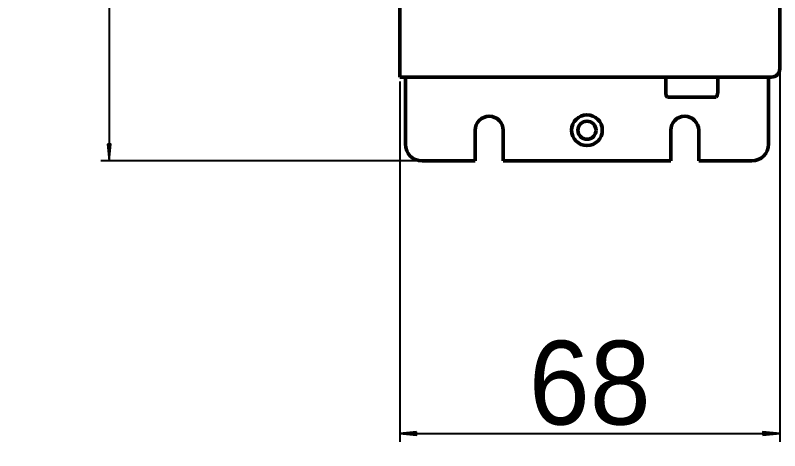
# Model space of a CAD drawing. Header units: millimetres. Extents: x 2117 to 4352, y 853 to 2102.
# Drawn here: x 2502.4 to 2639.3, y 1428.7 to 1506.6 of the extents above; entities that cross this region are included whole.
import ezdxf

# ---------------------------------------------------------------- set-up
doc = ezdxf.new("R2010")
doc.units = ezdxf.units.MM
doc.header["$LTSCALE"] = 1.8
doc.layers.add('외형선(ISO)', color=7, linetype='Continuous', lineweight=50)
doc.layers.add('치수(ISO)', color=7, linetype='Continuous', lineweight=25)
doc.styles.add('레이블 문자 (JIS)', font='')
doc.styles.get('레이블 문자 (JIS)').set_extended_font_data('Gulim')
doc.dimstyles.new('복사 대상기본값 (JIS)', dxfattribs={"dimscale": 1.5, "dimtxt": 3, "dimasz": 2, "dimexe": 1, "dimexo": 0.5, "dimgap": 0.8, "dimtad": 1, "dimdsep": 46, "dimtxsty": '레이블 문자 (JIS)', "dimblk": 'Filled-1', "dimcen": 0.09, "dimdle": 10, "dimclrd": 256, "dimclre": 256, "dimclrt": 256, "dimazin": 2, "dimtfac": 0.666667, "dimtmove": 0, "dimatfit": 3, "dimldrblk": 'OPEN', "dimfxl": 1, "dimtolj": 1, "dimtzin": 0, "dimlwd": -1, "dimlwe": -1, "dimarcsym": 0})

# ---------------------------------------------------------------- blocks, each defined once
blk = doc.blocks.new('Filled-1')
at = {"color": 0}
for p, q in [((0, 0), (-1, 0.1)), ((-1, 0.1), (-1, -0.1)), ((-1, 0), (0, 0)), ((-1, -0.1), (0, 0))]:
    blk.add_line(p, q, dxfattribs=at)
at = {"color": 0, "flags": 128}
blk.add_lwpolyline([(-1, -0.1), (0, 0), (-1, 0.1), (-1, -0.1)], dxfattribs=at)
at = {"color": 0}
blk.add_solid([(-1, -0.1), (0, 0), (-1, 0.1), (-1, -0.1)], dxfattribs=at)
blk = doc.blocks.new('*D608')
at = {"layer": 'Defpoints', "color": 0}
for p in [(2575.26, 1708.04), (2519.26, 1480.54), (2575.26, 1480.54)]:
    blk.add_point(p, dxfattribs=at)
at = {"layer": '치수(ISO)'}
for p, q in [((2574.51, 1708.04), (2517.76, 1708.04)), ((2519.26, 1705.04), (2519.26, 1483.54)), ((2574.51, 1480.54), (2517.76, 1480.54))]:
    blk.add_line(p, q, dxfattribs=at)
at = {"layer": '치수(ISO)', "linetype": 'ByBlock', "xscale": 3, "yscale": 3, "zscale": 3}
for p, rotation in [((2519.26, 1708.04), 90), ((2519.26, 1480.54), 270)]:
    blk.add_blockref('Filled-1', p, dxfattribs=dict(at, rotation=rotation))
at = {"layer": '치수(ISO)', "insert": (2502.66, 1594.29), "char_height": 15, "attachment_point": 2, "rotation": 90, "style": '레이블 문자 (JIS)'}
blk.add_mtext('\\A1;227.5', dxfattribs=at)
blk = doc.blocks.new('_Open')
at = {"color": 0, "linetype": 'ByBlock', "lineweight": -2}
for p, q in [((-1, 0.167), (0, 0)), ((-1, -0.167), (0, 0)), ((0, 0), (-1, 0))]:
    blk.add_line(p, q, dxfattribs=at)
blk = doc.blocks.new('*D609')
at = {"layer": 'Defpoints', "color": 0}
for p in [(2639.26, 1497.04), (2571.26, 1495.54), (2639.26, 1431.77)]:
    blk.add_point(p, dxfattribs=at)
at = {"layer": '치수(ISO)'}
for p, q in [((2639.26, 1496.29), (2639.26, 1430.27)), ((2571.26, 1494.79), (2571.26, 1430.27)), ((2574.26, 1431.77), (2636.26, 1431.77))]:
    blk.add_line(p, q, dxfattribs=at)
at = {"layer": '치수(ISO)', "linetype": 'ByBlock', "xscale": 3, "yscale": 3, "zscale": 3, "rotation": 180}
blk.add_blockref('Filled-1', (2571.26, 1431.77), dxfattribs=at)
at = {"layer": '치수(ISO)', "linetype": 'ByBlock', "xscale": 3, "yscale": 3, "zscale": 3}
blk.add_blockref('Filled-1', (2639.26, 1431.77), dxfattribs=at)
at = {"layer": '치수(ISO)', "insert": (2605.26, 1448.35), "char_height": 15, "attachment_point": 2, "style": '레이블 문자 (JIS)'}
blk.add_mtext('\\A1;68', dxfattribs=at)

msp = doc.modelspace()

# ---------------------------------------------------------------- linework, layer by layer
at = {"layer": '외형선(ISO)'}
for p, q in [((2571.263, 1495.543), (2571.263, 1693.043)), ((2639.263, 1525.543), (2639.263, 1497.043)), ((2571.263, 1495.543), (2573.263, 1495.543)), ((2572.263, 1494.543), (2572.263, 1495.543)), ((2637.763, 1495.543), (2573.263, 1495.543)), ((2618.851, 1492.774), (2618.851, 1495.543)), ((2628.172, 1492.774), (2628.172, 1495.543)), ((2637.263, 1494.543), (2637.263, 1495.543)), ((2572.263, 1483.543), (2572.263, 1494.543)), ((2637.263, 1483.543), (2637.263, 1494.543)), ((2619.155, 1491.949), (2622.375, 1491.949)), ((2625.601, 1491.949), (2622.375, 1491.949)), ((2625.601, 1491.949), (2627.868, 1491.949)), ((2584.763, 1480.543), (2584.763, 1486.043)), ((2589.763, 1486.043), (2589.763, 1480.543)), ((2619.763, 1480.543), (2619.763, 1486.043)), ((2624.763, 1486.043), (2624.763, 1480.543)), ((2575.263, 1480.543), (2584.763, 1480.543)), ((2589.763, 1480.543), (2619.763, 1480.543)), ((2624.763, 1480.543), (2634.263, 1480.543))]:
    msp.add_line(p, q, dxfattribs=at)
for radius in [2.75, 1.621]:
    msp.add_circle((2604.763, 1486.043), radius, dxfattribs=at)
for centre, radius, start, end in [((2637.763, 1497.043), 1.5, 270, 0), ((2620.121, 1492.774), 1.27, 180, 220.5358), ((2626.902, 1492.774), 1.27, 319.4642, 0), ((2587.263, 1486.043), 2.5, 0, 180), ((2622.263, 1486.043), 2.5, 0, 180), ((2575.263, 1483.543), 3, 180, 270), ((2634.263, 1483.543), 3, 270, 0)]:
    msp.add_arc(centre, radius, start, end, dxfattribs=at)

# ---------------------------------------------------------------- dimensions: what is measured, and where the dimension line sits
at = {"layer": '치수(ISO)'}
dim = msp.add_linear_dim(base=(2519.263, 1480.543), p1=(2575.263, 1708.043), p2=(2575.263, 1480.543), angle=90, dimstyle='복사 대상기본값 (JIS)', override={"dimtxt": 10, "dimgap": 0.8, "dimdec": 2, "dimtol": 0, "dimlim": 0, "dimtp": 0, "dimtm": 0, "dimtdec": 2, "dimtofl": 0, "dimatfit": 1}, dxfattribs=at)
dim.commit()
dim.dimension.update_dxf_attribs({"geometry": '*D608', "text_midpoint": (2519.263, 1594.293), "dimtype": 160})
dim = msp.add_linear_dim(base=(2639.263, 1431.773), p1=(2571.263, 1495.543), p2=(2639.263, 1497.043), dimstyle='복사 대상기본값 (JIS)', override={"dimtxt": 10, "dimgap": 0.8, "dimdec": 2, "dimtol": 0, "dimlim": 0, "dimtp": 0, "dimtm": 0, "dimtdec": 2, "dimtofl": 0, "dimatfit": 1}, dxfattribs=at)
dim.commit()
dim.dimension.update_dxf_attribs({"geometry": '*D609', "text_midpoint": (2605.263, 1431.773), "dimtype": 160})

doc.saveas('drawing.dxf')
